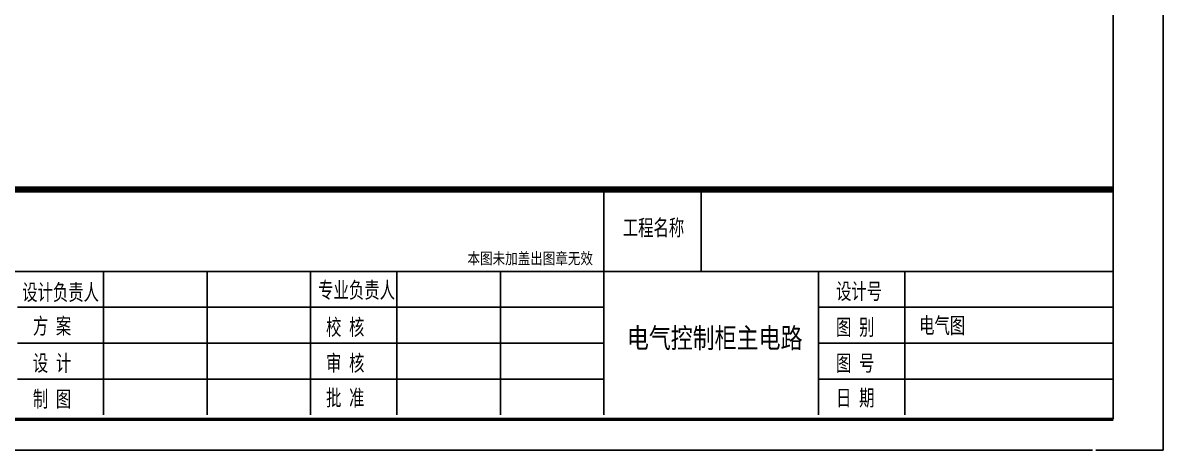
# Model space of a CAD drawing. Header units: inches. Extents: x 9000 to 22395, y 8106 to 17135.
# Drawn here: x 10300.8 to 10630.9, y 8105.6 to 8229.4 of the extents above; entities that cross this region are included whole.
import ezdxf

# ---------------------------------------------------------------- set-up
doc = ezdxf.new("R2010")
doc.units = ezdxf.units.IN
doc.header["$MEASUREMENT"] = 0
doc.styles.add('DSHZ', font='', dxfattribs={"width": 0.7})
doc.styles.get('DSHZ').set_extended_font_data('SimSun')

msp = doc.modelspace()

# ---------------------------------------------------------------- linework, layer by layer
for p, q in [((10630.89, 8637.48), (10630.89, 8105.62)), ((10616.43, 8628.53), (10616.43, 8114.58)), ((10468.99, 8180.3), (10468.99, 8115.83)), ((10497.13, 8180.3), (10497.13, 8157.42)), ((10298.44, 8157.42), (10592.68, 8157.42)), ((10324.23, 8157.42), (10324.23, 8115.83)), ((10354.18, 8157.42), (10354.18, 8115.83)), ((10384.13, 8157.42), (10384.13, 8115.83)), ((10409.09, 8157.42), (10409.09, 8115.83)), ((10439.04, 8157.42), (10439.04, 8115.83)), ((10531.12, 8157.42), (10531.12, 8115.83)), ((10556.07, 8157.42), (10556.07, 8115.83)), ((10593.68, 8157.42), (10592.68, 8157.42)), ((10593.68, 8157.42), (10616.18, 8157.42)), ((10299.27, 8147.03), (10468.99, 8147.03)), ((10531.12, 8147.03), (10592.68, 8147.03)), ((10592.68, 8147.03), (10616.43, 8147.03)), ((10299.27, 8136.63), (10468.99, 8136.63)), ((10531.12, 8136.63), (10592.68, 8136.63)), ((10592.68, 8136.63), (10616.43, 8136.63)), ((10299.27, 8126.23), (10468.99, 8126.23)), ((10531.12, 8126.23), (10592.68, 8126.23)), ((10592.68, 8126.23), (10616.43, 8126.23)), ((10616.43, 8114.58), (10615.93, 8114.58)), ((9849.86, 8105.62), (10602.88, 8105.62)), ((10602.88, 8105.62), (10610.39, 8105.62)), ((10630.89, 8105.62), (10611.39, 8105.62))]:
    msp.add_line(p, q)
for points, const_width in [([(10264.45, 8181.14), (10616.43, 8181.14)], 1.88), ([(9872.25, 8114.58), (10616.43, 8114.58)], 1.01)]:
    msp.add_lwpolyline(points, dxfattribs=dict(const_width=const_width))

# ---------------------------------------------------------------- texts
at = {"style": 'DSHZ'}
for s, height, width, p in [('工程名称', 4.659, 0.7, (10474.47, 8167.75)), ('本图未加盖出图章无效', 3.328, 0.8, (10429.53, 8159.5, -0.01)), ('设计负责人', 4.659, 0.7, (10300.65, 8149.05, -0.01)), ('专业负责人', 4.659, 0.7, (10386.32, 8149.68)), ('设计号', 4.659, 0.7, (10536.2, 8149.34)), ('方 案', 4.659, 0.7, (10303.73, 8139.28)), ('校 核', 4.659, 0.7, (10388.59, 8138.94)), ('图 别', 4.659, 0.7, (10536.2, 8138.94)), ('电气图', 4.659, 0.7, (10560.25, 8139.44)), ('电气控制柜主电路 ', 5.824, 0.8, (10475.66, 8135.21, -3.33)), ('设 计', 4.659, 0.7, (10303.73, 8128.54)), ('审 核', 4.659, 0.7, (10388.59, 8128.54)), ('图 号', 4.659, 0.7, (10536.2, 8128.54)), ('制 图', 4.659, 0.7, (10303.73, 8118.14)), ('批 准', 4.659, 0.7, (10388.59, 8118.49)), ('日 期', 4.659, 0.7, (10536.2, 8118.49))]:
    msp.add_text(s, height=height, dxfattribs=dict(at, width=width)).set_placement(p)

doc.saveas('drawing.dxf')
